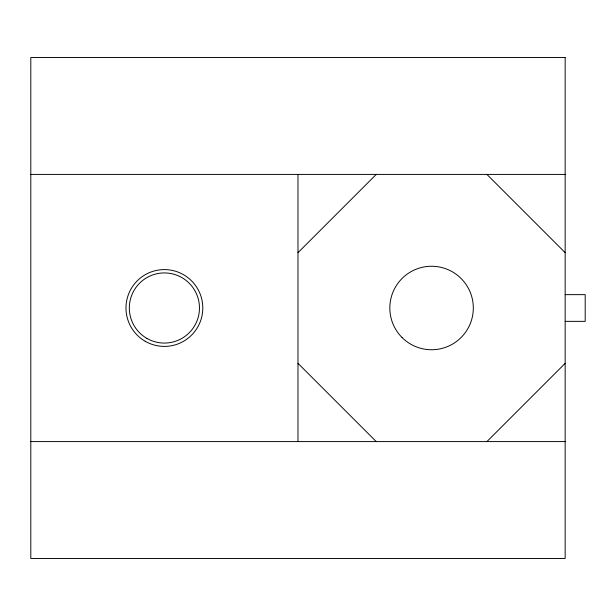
<?xml version="1.0" encoding="UTF-8"?>
<svg xmlns="http://www.w3.org/2000/svg" width="616" height="616" viewBox="0 0 616 616"><rect width="100%" height="100%" fill="white"/><g stroke="black" fill="none" stroke-linecap="round" stroke-linejoin="round"><path stroke-width="0.92" d="M297.982 252.668L376.237 174.413M486.91 441.587L565.165 363.332M30.8 174.413L565.165 174.413M565.165 294.64L585.2 294.64L585.2 321.36L565.165 321.36M30.8 441.587L565.165 441.587M486.91 174.413L565.165 252.668M297.982 363.332L376.237 441.587M297.982 174.413L297.982 441.587M565.165 57.519L30.8 57.519L30.8 558.481L565.165 558.481L565.165 57.519M402.048 337.522A41.749 41.749 0 0 0 471.895 318.803A41.749 41.749 0 0 0 420.767 267.675A41.749 41.749 0 0 0 402.048 337.522M146.854 338.369A35.066 35.066 0 0 0 199.461 308A35.066 35.066 0 0 0 146.854 277.631A35.066 35.066 0 0 0 146.854 338.369M145.184 341.264A38.408 38.408 0 0 0 202.795 308A38.408 38.408 0 0 0 145.184 274.736A38.408 38.408 0 0 0 145.184 341.264"/></g></svg>
